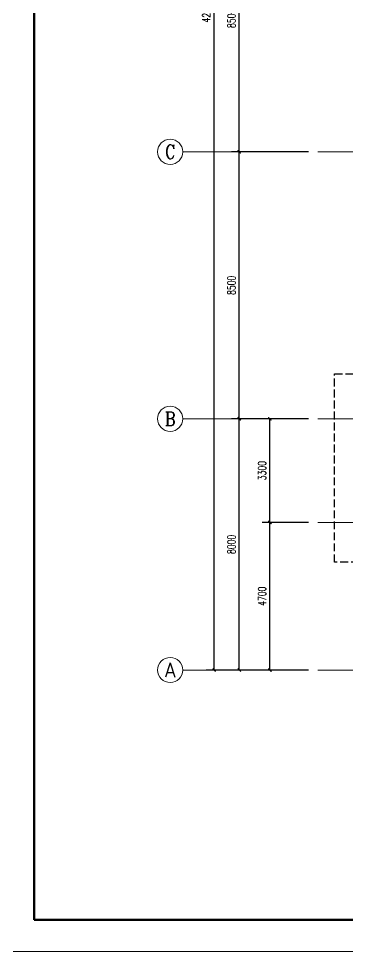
# Model space of a CAD drawing. Extents: x 3968514 to 5230306, y -516551 to -228246.
# Drawn here: x 4855061 to 4865531, y -359553 to -329853 of the extents above; entities that cross this region are included whole.
import ezdxf
from ezdxf.enums import TextEntityAlignment as Align

# ---------------------------------------------------------------- set-up
doc = ezdxf.new("R2010")
doc.units = 0
doc.header["$LTSCALE"] = 1000
doc.header["$MEASUREMENT"] = 0
doc.linetypes.add('DASH', pattern=[0.35, 0.25, -0.1])
doc.linetypes.add('DOTE', pattern=[2.42, 2, -0.2, 0.02, -0.2])
for name, color, linetype, lineweight in [('AXIS', 3, 'Continuous', 15), ('AXIS_TEXT', 7, 'Continuous', 15), ('DOTE', 1, 'DOTE', 9), ('FRAME', 3, 'Continuous', 18), ('PUB_DIM', 3, 'Continuous', 15)]:
    doc.layers.add(name, color=color, linetype=linetype, lineweight=lineweight)
doc.styles.add('_TCH_AXIS', font='COMPLEX', dxfattribs={"bigfont": 'GBCBIG'})
doc.styles.add('_TCH_DIM_T3', font='SIMPLEX.shx', dxfattribs={"width": 0.7, "bigfont": 'GBCBIG.shx'})
doc.styles.add('COMPLEX', font='COMPLEX')
doc.dimstyles.new('_TCH_ARCH&&100', dxfattribs={"dimtxt": 255, "dimasz": 100, "dimexe": 250, "dimexo": 300, "dimgap": 122.5, "dimtad": 1, "dimdec": 0, "dimzin": 0, "dimdsep": 46, "dimtxsty": '_TCH_DIM_T3', "dimblk": 'ARCHTICK', "dimcen": 0.09, "dimclrt": 7, "dimazin": 2, "dimtfac": 1, "dimtdec": 0, "dimtix": 1, "dimtmove": 2, "dimatfit": 3, "dimfxl": 150, "dimtolj": 1, "dimtzin": 0, "dimarcsym": 0})

# ---------------------------------------------------------------- blocks, each defined once
blk = doc.blocks.new('A$C0B803521')
at = {"layer": 'FRAME', "lineweight": 140}
for p, q in [((-97543, 92652), (-97543, 35252)), ((-97543, 35252), (-16943, 35252))]:
    blk.add_line(p, q, dxfattribs=at)
at = {"layer": 'FRAME', "lineweight": 18}
blk.add_line((-100043, 34252), (-15943, 34252), dxfattribs=at)
blk = doc.blocks.new('_AXISO')
blk.add_circle((0, 0), 0.5)
at = {"layer": 'AXIS_TEXT', "style": 'COMPLEX', "width": 1.041667}
blk.add_attdef('A', text='', height=0.56, dxfattribs=at).set_placement((-0.25, -0.28), (0.25, -0.28), align=Align.FIT)
blk = doc.blocks.new('_ArchTick')
at = {"color": 0, "linetype": 'ByBlock', "const_width": 0.4}
blk.add_lwpolyline([(-0.5, -0.5), (0.5, 0.5)], dxfattribs=at)
blk = doc.blocks.new('*D1353')
at = {"layer": 'AXIS', "color": 0, "lineweight": -2, "transparency": 16777216}
for p, q in [((-2300, 0), (-5550, 0)), ((-5300, -42000), (-5300, 0)), ((-2300, -42000), (-5550, -42000))]:
    blk.add_line(p, q, dxfattribs=at)
at = {"layer": 'Defpoints', "color": 0, "transparency": 16777216}
for p in [(-5300, 0), (-2000, 0), (-2000, -42000)]:
    blk.add_point(p, dxfattribs=at)
at = {"layer": 'AXIS', "color": 0, "lineweight": -2, "transparency": 16777216, "xscale": 100, "yscale": 100, "zscale": 100}
for p, rotation in [((-5300, 0), 90), ((-5300, -42000), 270)]:
    blk.add_blockref('_ArchTick', p, dxfattribs=dict(at, rotation=rotation))
at = {"layer": 'AXIS', "color": 7, "transparency": 16777216, "insert": (-5550, -21000), "char_height": 255, "attachment_point": 5, "rotation": 90, "style": '_TCH_DIM_T3'}
blk.add_mtext('\\A1;42000', dxfattribs=at)
blk = doc.blocks.new('*D1354')
at = {"layer": 'AXIS', "color": 0, "lineweight": -2, "transparency": 16777216}
for p, q in [((-2300, -34000), (-4750, -34000)), ((-4500, -42000), (-4500, -34000)), ((-2300, -42000), (-4750, -42000))]:
    blk.add_line(p, q, dxfattribs=at)
at = {"layer": 'Defpoints', "color": 0, "transparency": 16777216}
for p in [(-4500, -34000), (-2000, -34000), (-2000, -42000)]:
    blk.add_point(p, dxfattribs=at)
at = {"layer": 'AXIS', "color": 0, "lineweight": -2, "transparency": 16777216, "xscale": 100, "yscale": 100, "zscale": 100}
for p, rotation in [((-4500, -34000), 90), ((-4500, -42000), 270)]:
    blk.add_blockref('_ArchTick', p, dxfattribs=dict(at, rotation=rotation))
at = {"layer": 'AXIS', "color": 7, "transparency": 16777216, "insert": (-4750, -38000), "char_height": 255, "attachment_point": 5, "rotation": 90, "style": '_TCH_DIM_T3'}
blk.add_mtext('\\A1;8000', dxfattribs=at)
blk = doc.blocks.new('*D1355')
at = {"layer": 'AXIS', "color": 0, "lineweight": -2, "transparency": 16777216}
for p, q in [((-2300, -25500), (-4750, -25500)), ((-4500, -34000), (-4500, -25500)), ((-2300, -34000), (-4750, -34000))]:
    blk.add_line(p, q, dxfattribs=at)
at = {"layer": 'Defpoints', "color": 0, "transparency": 16777216}
for p in [(-4500, -25500), (-2000, -25500), (-2000, -34000)]:
    blk.add_point(p, dxfattribs=at)
at = {"layer": 'AXIS', "color": 0, "lineweight": -2, "transparency": 16777216, "xscale": 100, "yscale": 100, "zscale": 100}
for p, rotation in [((-4500, -25500), 90), ((-4500, -34000), 270)]:
    blk.add_blockref('_ArchTick', p, dxfattribs=dict(at, rotation=rotation))
at = {"layer": 'AXIS', "color": 7, "transparency": 16777216, "insert": (-4750, -29750), "char_height": 255, "attachment_point": 5, "rotation": 90, "style": '_TCH_DIM_T3'}
blk.add_mtext('\\A1;8500', dxfattribs=at)
blk = doc.blocks.new('*D1356')
at = {"layer": 'AXIS', "color": 0, "lineweight": -2, "transparency": 16777216}
for p, q in [((-2300, -17000), (-4750, -17000)), ((-4500, -25500), (-4500, -17000)), ((-2300, -25500), (-4750, -25500))]:
    blk.add_line(p, q, dxfattribs=at)
at = {"layer": 'Defpoints', "color": 0, "transparency": 16777216}
for p in [(-4500, -17000), (-2000, -17000), (-2000, -25500)]:
    blk.add_point(p, dxfattribs=at)
at = {"layer": 'AXIS', "color": 0, "lineweight": -2, "transparency": 16777216, "xscale": 100, "yscale": 100, "zscale": 100}
for p, rotation in [((-4500, -17000), 90), ((-4500, -25500), 270)]:
    blk.add_blockref('_ArchTick', p, dxfattribs=dict(at, rotation=rotation))
at = {"layer": 'AXIS', "color": 7, "transparency": 16777216, "insert": (-4750, -21250), "char_height": 255, "attachment_point": 5, "rotation": 90, "style": '_TCH_DIM_T3'}
blk.add_mtext('\\A1;8500', dxfattribs=at)
blk = doc.blocks.new('*D1247')
at = {"layer": 'Defpoints', "color": 0, "transparency": 16777216}
for p in [(4863063, -345895), (4864588, -345895), (4864588, -350595)]:
    blk.add_point(p, dxfattribs=at)
at = {"layer": 'PUB_DIM', "color": 0, "lineweight": -2, "transparency": 16777216}
for p, q in [((4864288, -345895), (4862813, -345895)), ((4863063, -350595), (4863063, -345895)), ((4864288, -350595), (4862813, -350595))]:
    blk.add_line(p, q, dxfattribs=at)
at = {"layer": 'PUB_DIM', "color": 0, "lineweight": -2, "transparency": 16777216, "xscale": 100, "yscale": 100, "zscale": 100}
for p, rotation in [((4863063, -345895), 90), ((4863063, -350595), 270)]:
    blk.add_blockref('_ArchTick', p, dxfattribs=dict(at, rotation=rotation))
at = {"layer": 'PUB_DIM', "color": 7, "transparency": 16777216, "insert": (4862813, -348245), "char_height": 255, "attachment_point": 5, "rotation": 90, "style": '_TCH_DIM_T3'}
blk.add_mtext('\\A1;4700', dxfattribs=at)
blk = doc.blocks.new('*D1248')
at = {"layer": 'Defpoints', "color": 0, "transparency": 16777216}
for p in [(4863063, -342595), (4864588, -342595), (4864588, -345895)]:
    blk.add_point(p, dxfattribs=at)
at = {"layer": 'PUB_DIM', "color": 0, "lineweight": -2, "transparency": 16777216}
for p, q in [((4864288, -342595), (4862813, -342595)), ((4863063, -345895), (4863063, -342595)), ((4864288, -345895), (4862813, -345895))]:
    blk.add_line(p, q, dxfattribs=at)
at = {"layer": 'PUB_DIM', "color": 0, "lineweight": -2, "transparency": 16777216, "xscale": 100, "yscale": 100, "zscale": 100}
for p, rotation in [((4863063, -342595), 90), ((4863063, -345895), 270)]:
    blk.add_blockref('_ArchTick', p, dxfattribs=dict(at, rotation=rotation))
at = {"layer": 'PUB_DIM', "color": 7, "transparency": 16777216, "insert": (4862813, -344245), "char_height": 255, "attachment_point": 5, "rotation": 90, "style": '_TCH_DIM_T3'}
blk.add_mtext('\\A1;3300', dxfattribs=at)
blk = doc.blocks.new('A$Cbcbeac01')
at = {"layer": 'AXIS'}
for p, q in [((-2300, -25500), (-6300, -25500)), ((-2300, -34000), (-6300, -34000)), ((-2300, -42000), (-6300, -42000))]:
    blk.add_line(p, q, dxfattribs=at)
at = {"layer": 'DOTE'}
for p, q in [((19000, -25500), (-2000, -25500)), ((19000, -34000), (-2000, -34000)), ((19000, -42000), (-2000, -42000))]:
    blk.add_line(p, q, dxfattribs=at)
at = {"layer": 'AXIS'}
ref = blk.add_blockref('_AXISO', (-6700, -25500), dxfattribs=dict(at, xscale=800, yscale=800, zscale=800))
ref.add_attrib('A', 'C', dxfattribs={"layer": 'AXIS_TEXT', "height": 452, "style": '_TCH_AXIS', "width": 1.024}).set_placement((-6865.3, -25726), (-6534.7, -25726), align=Align.FIT)
ref = blk.add_blockref('_AXISO', (-6700, -34000), dxfattribs=dict(at, xscale=800, yscale=800, zscale=800))
ref.add_attrib('A', 'B', dxfattribs={"layer": 'AXIS_TEXT', "height": 448.3, "style": '_TCH_AXIS', "width": 0.924665}).set_placement((-6867.8, -34224.2), (-6532.2, -34224.2), align=Align.FIT)
ref = blk.add_blockref('_AXISO', (-6700, -42000), dxfattribs=dict(at, xscale=800, yscale=800, zscale=800))
ref.add_attrib('A', 'A', dxfattribs={"layer": 'AXIS_TEXT', "height": 450.2, "style": '_TCH_AXIS', "width": 0.863198}).set_placement((-6866.5, -42225.1), (-6533.5, -42225.1), align=Align.FIT)
for p1, p2, distance, picture, middle in [((-2000, -42000), (-2000, 0), 3300, '*D1353', (-5550, -21000)), ((-2000, -25500), (-2000, -17000), 2500, '*D1356', (-4750, -21250)), ((-2000, -34000), (-2000, -25500), 2500, '*D1355', (-4750, -29750)), ((-2000, -42000), (-2000, -34000), 2500, '*D1354', (-4750, -38000))]:
    dim = blk.add_aligned_dim(p1=p1, p2=p2, distance=distance, dimstyle='_TCH_ARCH&&100', dxfattribs=at)
    dim.commit()
    dim.dimension.update_dxf_attribs({"geometry": picture, "text_midpoint": middle})

msp = doc.modelspace()

# ---------------------------------------------------------------- linework, layer by layer
at = {"linetype": 'DASH'}
msp.add_lwpolyline([(4865121.2173, -341160.40747), (4875706.07063, -341160.40747), (4875706.07063, -347163.77112), (4865121.2173, -347163.77112)], close=True, dxfattribs=at)
at = {"layer": 'DOTE'}
msp.add_line((4885588.07657, -345894.70505, -0.30417), (4864588.07657, -345894.70505, -0.30417), dxfattribs=at)

# ---------------------------------------------------------------- block references
for name, p in [('A$C0B803521', (4953097.22863, -393805.3043)), ('A$Cbcbeac01', (4866588.07657, -308594.70505, -0.30417))]:
    msp.add_blockref(name, p)

# ---------------------------------------------------------------- dimensions: what is measured, and where the dimension line sits
at = {"layer": 'PUB_DIM'}
for p1, p2, picture, middle in [((4864588.07657, -345894.70505), (4864588.07657, -342594.70505), '*D1248', (4862813.07657, -344244.70505)), ((4864588.07657, -350594.70505), (4864588.07657, -345894.70505), '*D1247', (4862813.07657, -348244.70505))]:
    dim = msp.add_aligned_dim(p1=p1, p2=p2, distance=1525, dimstyle='_TCH_ARCH&&100', dxfattribs=at)
    dim.commit()
    dim.dimension.update_dxf_attribs({"geometry": picture, "text_midpoint": middle})

doc.saveas('drawing.dxf')
